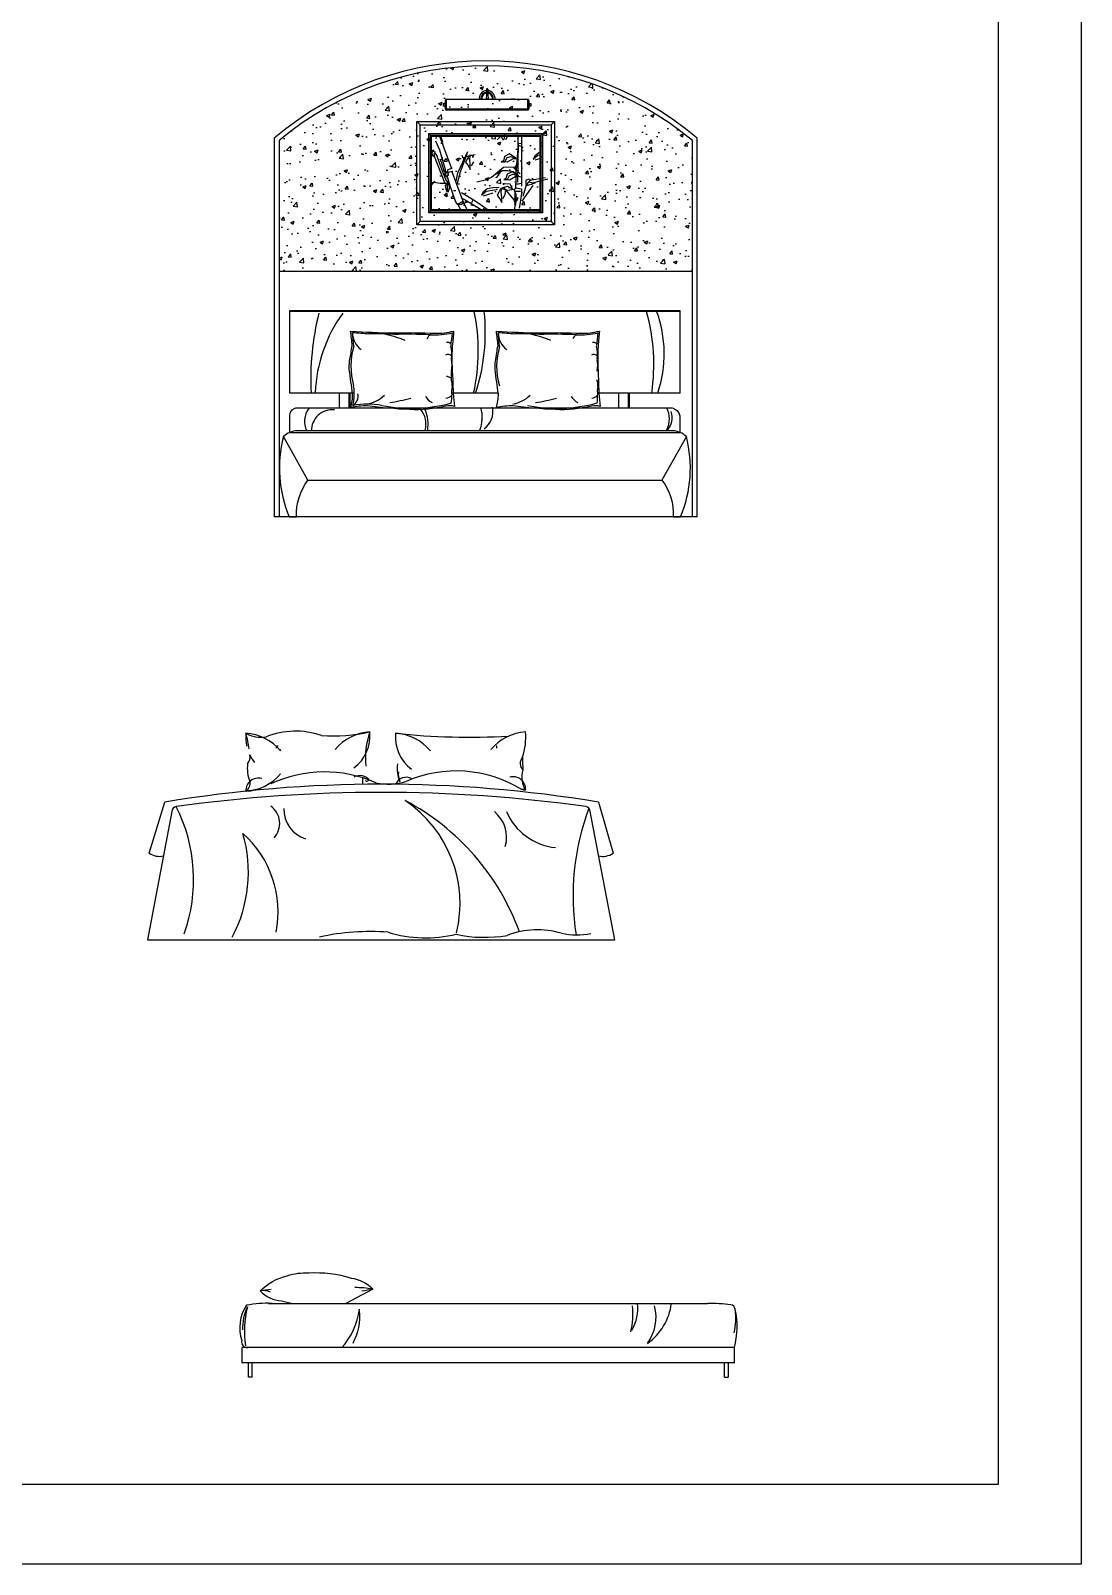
# Model space of a CAD drawing. Header units: inches. Extents: x 4.1 to 46.6, y 13.1 to 37.9.
# Drawn here: x 20.87 to 25.14, y 13.1 to 19.34 of the extents above; entities that cross this region are included whole.
import ezdxf

# ---------------------------------------------------------------- set-up
doc = ezdxf.new("R2010")
doc.units = ezdxf.units.IN
doc.header["$MEASUREMENT"] = 0
for name, color, linetype in [('02', 2, 'Continuous'), ('1', 1, 'Continuous'), ('4', 4, 'Continuous'), ('8', 8, 'Continuous'), ('kadrbm', 4, 'Continuous')]:
    doc.layers.add(name, color=color, linetype=linetype)

# ---------------------------------------------------------------- blocks, each defined once
blk = doc.blocks.new('kadrbm')
at = {"layer": 'kadrbm', "color": 4}
blk.add_lwpolyline([(0, 0), (0, 24.7972), (21, 24.7972), (21, 0), (0, 0)], close=True, dxfattribs=at)
blk.add_lwpolyline([(20.6631, 0.3257), (20.6631, 24.4603), (0.3369, 24.4603), (0.3369, 0.3257), (20.6631, 0.3257)], dxfattribs=at)

msp = doc.modelspace()

# ---------------------------------------------------------------- hatches: boundary and pattern name
at = {"layer": '8'}
h = msp.add_hatch(dxfattribs=at)
h.set_pattern_fill('AR-CONC,_O', color=256, scale=0.02)
h.set_pattern_definition([(50, (-185.33433, -111.31247), (0.143452037, -0.012550427), [0.015, -0.165]), (355, (-185.33433, -111.31247), (-0.02775027, 0.15043843), [0.012, -0.132]), (100.4514, (-185.32238, -111.31352), (0.11570188, 0.13788791), [0.01274804, -0.14022842]), (46.1842, (-185.33433, -111.27247), (0.21344821, -0.0331038), [0.0225, -0.2475]), (96.6356, (-185.31655, -111.27523), (0.18693254, 0.19482357), [0.01912206, -0.2103426]), (351.1842, (-185.33433, -111.27247), (0.18693239, 0.19482372), [0.018, -0.198]), (21, (-185.31433, -111.28247), (0.11938141, -0.08052378), [0.015, -0.165]), (326, (-185.31433, -111.28247), (0.04866307, 0.14503001), [0.012, -0.132]), (71.4514, (-185.30439, -111.28918), (0.168044526, 0.0645061), [0.01274804, -0.14022842]), (37.5, (-185.334335, -111.312473), (0.002431971, 0.066578771), [0, -0.1304, 0, -0.134, 0, -0.1325]), (7.5, (-185.334335, -111.31247), (0.052613907, 0.078882342), [0, -0.0764, 0, -0.1274, 0, -0.0505]), (327.5, (-185.378935, -111.31247), (0.106764487, -0.004510974), [0, -0.05, 0, -0.156, 0, -0.207]), (317.5, (-185.398935, -111.31247), (0.116637234, 0.020020996), [0, -0.065, 0, -0.1036, 0, -0.147])])
h.paths.add_polyline_path([(23.56, 18.3602), (23.56, 18.8911, 0.361052), (21.88, 18.8911), (21.88, 18.3602)])
h.paths.add_polyline_path([(22.723, 19.0368), (22.723, 19.0939), (22.7258, 19.087, 0.945817)], flags=16)
h.paths.add_polyline_path([(22.7199, 18.9681), (22.7213, 18.9681), (22.7213, 18.9687), (22.7199, 18.9687)], flags=24)

# ---------------------------------------------------------------- linework, layer by layer
at = {"layer": '02'}
for p, q in [((22.723, 19.0994), (22.723, 19.0756)), ((22.7286, 19.0994), (22.7286, 19.0756)), ((22.5473, 19.0406), (22.5473, 19.0322)), ((22.5545, 19.0406), (22.5473, 19.0406)), ((22.5473, 19.0322), (22.5545, 19.0322)), ((22.5554, 19.053), (22.5545, 19.0406)), ((22.5545, 19.0406), (22.5545, 19.0322)), ((22.5545, 19.0322), (22.5554, 19.0199)), ((22.5571, 19.0535), (22.5554, 19.053)), ((22.5554, 19.0199), (22.5571, 19.0194)), ((22.5571, 19.0574), (22.5571, 19.0154)), ((22.8945, 19.0574), (22.5571, 19.0574)), ((22.5613, 19.0154), (22.5613, 19.0574)), ((22.723, 19.0756), (22.7218, 19.0618)), ((22.7218, 19.0618), (22.7299, 19.0618)), ((22.723, 19.0756), (22.7286, 19.0756)), ((22.723, 19.0574), (22.723, 19.0618)), ((22.7286, 19.0756), (22.7299, 19.0618)), ((22.7286, 19.0574), (22.7286, 19.0618)), ((22.8903, 19.0574), (22.8903, 19.0154)), ((22.8945, 19.0154), (22.8945, 19.0574)), ((22.8962, 19.053), (22.8945, 19.0535)), ((22.8945, 19.0194), (22.8962, 19.0199)), ((22.8971, 19.0406), (22.8962, 19.053)), ((22.8962, 19.0199), (22.8971, 19.0322)), ((22.8971, 19.0406), (22.8971, 19.0322)), ((22.9043, 19.0406), (22.8971, 19.0406)), ((22.8971, 19.0322), (22.9043, 19.0322)), ((22.9043, 19.0322), (22.9043, 19.0406)), ((22.44, 18.9682), (22.454, 18.9542)), ((22.5571, 19.0154), (22.8945, 19.0154)), ((22.5613, 19.0196), (22.8903, 19.0196)), ((22.986, 18.9542), (23, 18.9682)), ((22.489, 18.9192), (22.5002, 18.908)), ((22.5325, 18.9082), (22.5813, 18.7768)), ((22.5377, 18.9064), (22.5447, 18.8857)), ((22.7451, 18.908), (22.7451, 18.8997)), ((22.7451, 18.8997), (22.76, 18.8976)), ((22.76, 18.9061), (22.7619, 18.908)), ((22.76, 18.8976), (22.76, 18.9061)), ((22.7791, 18.9061), (22.7664, 18.8934)), ((22.7793, 18.908), (22.7791, 18.9061)), ((22.7824, 18.908), (22.7897, 18.8934)), ((22.7897, 18.8934), (22.7961, 18.8997)), ((22.7961, 18.8997), (22.7961, 18.908)), ((22.8088, 18.9082), (22.8003, 18.8934)), ((22.8533, 18.908), (22.8491, 18.8976)), ((22.8512, 18.9082), (22.8512, 18.8552)), ((22.8661, 18.908), (22.8661, 18.7047)), ((22.951, 18.9192), (22.9398, 18.908)), ((22.5092, 18.8531), (22.5002, 18.8406)), ((22.5071, 18.8488), (22.5002, 18.8517)), ((22.5071, 18.8382), (22.5002, 18.8273)), ((22.5113, 18.8255), (22.5002, 18.8326)), ((22.5198, 18.834), (22.5071, 18.8488)), ((22.5134, 18.8467), (22.5113, 18.8298)), ((22.5155, 18.8891), (22.5325, 18.8531)), ((22.5452, 18.7619), (22.5198, 18.834)), ((22.5325, 18.8531), (22.5431, 18.8149)), ((22.6068, 18.7598), (22.6471, 18.8467)), ((22.6174, 18.7641), (22.6449, 18.8361)), ((22.6407, 18.8255), (22.6768, 18.834)), ((22.8173, 18.8361), (22.7961, 18.8255)), ((22.8427, 18.8192), (22.8173, 18.8361)), ((22.8512, 18.8552), (22.8427, 18.7619)), ((22.8491, 18.8722), (22.8639, 18.8679)), ((22.8517, 18.8812), (22.8495, 18.7209)), ((22.8512, 18.8806), (22.8661, 18.8785)), ((22.8639, 18.8679), (22.8703, 18.8594)), ((22.9361, 18.8404), (22.9191, 18.8276)), ((22.9318, 18.8319), (22.9398, 18.8331)), ((22.9398, 18.8411), (22.9361, 18.8404)), ((22.5113, 18.8298), (22.5071, 18.8255)), ((22.5537, 18.7195), (22.5113, 18.8255)), ((22.5331, 18.8165), (22.5401, 18.8004)), ((22.5401, 18.8004), (22.5493, 18.7681)), ((22.5431, 18.8149), (22.5558, 18.7747)), ((22.5558, 18.7747), (22.5558, 18.7556)), ((22.57, 18.7728), (22.5631, 18.7704)), ((22.5816, 18.7774), (22.57, 18.7728)), ((22.5839, 18.7797), (22.5816, 18.7774)), ((22.629, 18.8191), (22.6247, 18.8298)), ((22.6303, 18.8236), (22.6282, 18.8045)), ((22.6532, 18.83), (22.6383, 18.8024)), ((22.6383, 18.8024), (22.651, 18.7855)), ((22.651, 18.7855), (22.6574, 18.7727)), ((22.6666, 18.8298), (22.6539, 18.8298)), ((22.6553, 18.813), (22.6574, 18.83)), ((22.6574, 18.7939), (22.6553, 18.813)), ((22.6574, 18.7727), (22.6574, 18.7939)), ((22.6701, 18.8045), (22.6616, 18.7876)), ((22.7918, 18.781), (22.743, 18.7407)), ((22.7918, 18.8086), (22.7833, 18.8043)), ((22.7833, 18.8043), (22.7982, 18.8043)), ((22.8067, 18.8022), (22.7876, 18.8043)), ((22.7961, 18.8255), (22.7918, 18.8086)), ((22.8321, 18.7831), (22.7918, 18.781)), ((22.7982, 18.8043), (22.8067, 18.8213)), ((22.8067, 18.8213), (22.8215, 18.8255)), ((22.8321, 18.817), (22.8067, 18.8022)), ((22.8215, 18.8255), (22.8512, 18.8149)), ((22.8427, 18.817), (22.8321, 18.817)), ((22.8597, 18.7556), (22.8321, 18.7831)), ((22.9127, 18.8149), (22.9318, 18.8319)), ((22.9191, 18.8276), (22.9127, 18.8149)), ((22.9212, 18.8128), (22.9398, 18.8183)), ((22.5113, 18.7259), (22.4986, 18.7089)), ((22.5092, 18.7217), (22.5346, 18.7174)), ((22.5346, 18.7174), (22.5707, 18.7174)), ((22.558, 18.7323), (22.5452, 18.7619)), ((22.5493, 18.7681), (22.5608, 18.7589)), ((22.5539, 18.7635), (22.5539, 18.7497)), ((22.5539, 18.7497), (22.5608, 18.7428)), ((22.562, 18.7158), (22.5559, 18.7076)), ((22.5686, 18.7174), (22.558, 18.7323)), ((22.5608, 18.7589), (22.5746, 18.7635)), ((22.5608, 18.7428), (22.5654, 18.7474)), ((22.5654, 18.7474), (22.5631, 18.7451)), ((22.5631, 18.7451), (22.5746, 18.7082)), ((22.5641, 18.6831), (22.5641, 18.7158)), ((22.5641, 18.7158), (22.5722, 18.7076)), ((22.5746, 18.7635), (22.5862, 18.7658)), ((22.5746, 18.7082), (22.5977, 18.6414)), ((22.5813, 18.7683), (22.628, 18.6411)), ((22.6004, 18.7259), (22.6068, 18.7598)), ((22.6046, 18.7132), (22.6174, 18.7641)), ((22.7176, 18.7301), (22.6836, 18.7217)), ((22.743, 18.7407), (22.7176, 18.7301)), ((22.7642, 18.7407), (22.76, 18.7386)), ((22.7876, 18.7683), (22.7642, 18.7535)), ((22.7833, 18.7683), (22.7642, 18.7407)), ((22.8088, 18.7683), (22.7876, 18.7683)), ((22.7982, 18.7153), (22.7897, 18.7111)), ((22.8024, 18.7365), (22.7939, 18.7323)), ((22.7939, 18.7323), (22.8088, 18.7323)), ((22.8173, 18.7301), (22.7982, 18.7323)), ((22.8194, 18.7132), (22.7982, 18.7153)), ((22.8067, 18.7535), (22.8024, 18.7365)), ((22.8279, 18.7641), (22.8067, 18.7535)), ((22.8321, 18.7641), (22.8088, 18.7683)), ((22.8088, 18.7323), (22.8173, 18.7492)), ((22.8173, 18.7492), (22.8321, 18.7535)), ((22.8427, 18.745), (22.8173, 18.7301)), ((22.83, 18.692), (22.8194, 18.7132)), ((22.8533, 18.7471), (22.8279, 18.7641)), ((22.8448, 18.7535), (22.8321, 18.7641)), ((22.8321, 18.7535), (22.8618, 18.7429)), ((22.8427, 18.7365), (22.8406, 18.6983)), ((22.8427, 18.7619), (22.8427, 18.7365)), ((22.8533, 18.745), (22.8427, 18.745)), ((22.8427, 18.7153), (22.8533, 18.7153)), ((22.8533, 18.7153), (22.8639, 18.7174)), ((22.8724, 18.6644), (22.8852, 18.7111)), ((22.8979, 18.7344), (22.883, 18.7301)), ((22.883, 18.7301), (22.883, 18.7068)), ((22.8852, 18.7111), (22.9042, 18.7323)), ((22.8873, 18.7089), (22.9064, 18.7132)), ((22.9, 18.7301), (22.9636, 18.7407)), ((22.9, 18.7217), (22.9212, 18.7174)), ((22.9064, 18.7132), (22.917, 18.7174)), ((22.9721, 18.7344), (22.9148, 18.7195)), ((22.5559, 18.7076), (22.56, 18.6872)), ((22.56, 18.6872), (22.5641, 18.6831)), ((22.5722, 18.6953), (22.5661, 18.679)), ((22.5722, 18.7076), (22.5722, 18.6953)), ((22.5898, 18.6877), (22.5983, 18.6877)), ((22.6193, 18.6586), (22.6459, 18.6442)), ((22.6213, 18.679), (22.6725, 18.6483)), ((22.6346, 18.6463), (22.6449, 18.6402)), ((22.6684, 18.6483), (22.6622, 18.6381)), ((22.6725, 18.6483), (22.7072, 18.6258)), ((22.7027, 18.6687), (22.7218, 18.6856)), ((22.7091, 18.6814), (22.7027, 18.6687)), ((22.7261, 18.6941), (22.7091, 18.6814)), ((22.7112, 18.6665), (22.7504, 18.6782)), ((22.7218, 18.6856), (22.7642, 18.692)), ((22.7494, 18.6983), (22.7261, 18.6941)), ((22.7748, 18.7005), (22.7494, 18.6983)), ((22.7812, 18.6962), (22.7664, 18.6687)), ((22.7664, 18.6687), (22.7791, 18.6517)), ((22.7791, 18.6517), (22.7854, 18.639)), ((22.7833, 18.6793), (22.7854, 18.6962)), ((22.7854, 18.6602), (22.7833, 18.6793)), ((22.7854, 18.6983), (22.8088, 18.7047)), ((22.7854, 18.6962), (22.8003, 18.6899)), ((22.7854, 18.639), (22.7854, 18.6602)), ((22.7982, 18.6708), (22.7897, 18.6538)), ((22.7939, 18.6983), (22.8342, 18.6496)), ((22.8088, 18.6877), (22.7939, 18.6962)), ((22.8003, 18.6899), (22.7982, 18.6708)), ((22.8088, 18.7047), (22.8279, 18.6941)), ((22.8364, 18.692), (22.8088, 18.6877)), ((22.8342, 18.6496), (22.8406, 18.6284)), ((22.8448, 18.6983), (22.8364, 18.6899)), ((22.8364, 18.6899), (22.8427, 18.6708)), ((22.8385, 18.6858), (22.8385, 18.6375)), ((22.8406, 18.6983), (22.8661, 18.6941)), ((22.8406, 18.6856), (22.8618, 18.6856)), ((22.8427, 18.6708), (22.8427, 18.6411)), ((22.8661, 18.6771), (22.8597, 18.639)), ((22.8661, 18.6941), (22.8661, 18.6771)), ((22.911, 18.7078), (22.8671, 18.6441)), ((22.489, 18.5972), (22.5002, 18.6084)), ((22.5977, 18.6414), (22.6046, 18.6322)), ((22.6046, 18.6322), (22.6138, 18.6368)), ((22.6184, 18.6299), (22.6046, 18.6322)), ((22.6068, 18.6326), (22.6171, 18.6084)), ((22.6138, 18.6368), (22.6277, 18.6437)), ((22.63, 18.6368), (22.6184, 18.6299)), ((22.6277, 18.6437), (22.63, 18.6368)), ((22.6301, 18.6369), (22.6443, 18.6084)), ((22.6326, 18.6361), (22.6305, 18.6258)), ((22.6449, 18.6402), (22.6326, 18.6361)), ((22.6459, 18.6442), (22.7052, 18.6075)), ((22.6622, 18.6381), (22.6561, 18.6361)), ((22.6725, 18.6258), (22.6602, 18.6279)), ((22.7072, 18.6258), (22.7296, 18.6084)), ((22.8427, 18.6411), (22.8358, 18.6084)), ((22.8597, 18.639), (22.8555, 18.6157)), ((22.951, 18.5972), (22.9398, 18.6084)), ((22.44, 18.5482), (22.454, 18.5622)), ((22.986, 18.5622), (23, 18.5482)), ((21.88, 18.3602), (23.56, 18.3602)), ((23.5096, 18.1952), (21.9241, 18.1952)), ((22.1859, 17.8642), (21.9241, 17.8642)), ((22.1241, 17.8642), (22.1241, 17.8042)), ((22.1641, 17.8642), (22.1641, 17.8042)), ((22.1671, 17.8642), (22.1671, 17.8042)), ((22.7712, 17.8642), (22.5813, 17.8642)), ((23.5096, 17.8642), (23.1738, 17.8642)), ((23.2596, 17.8642), (23.2596, 17.8042)), ((23.2996, 17.8642), (23.2996, 17.8042)), ((23.3026, 17.8642), (23.3026, 17.8042)), ((21.9241, 17.7042), (23.5096, 17.7042)), ((21.8697, 16.4286), (21.8719, 16.4286)), ((21.8697, 16.4197), (21.8697, 16.4286)), ((21.8719, 16.4286), (21.8764, 16.4309)), ((21.8831, 16.4153), (21.8853, 16.4108)), ((22.7649, 16.4286), (22.7627, 16.4286)), ((22.7649, 16.4197), (22.7649, 16.4286)), ((22.261, 14.2204), (22.1511, 14.1627)), ((21.8372, 14.1627), (23.6221, 14.1627)), ((21.7308, 13.9197), (21.7308, 13.9827)), ((23.7308, 13.9197), (23.7308, 13.9827)), ((21.7558, 13.8627), (21.7558, 13.9197)), ((21.7708, 13.8627), (21.7708, 13.9197)), ((21.7958, 13.9197), (21.7958, 13.9227)), ((23.6658, 13.9197), (23.6658, 13.9227)), ((23.6908, 13.8627), (23.6908, 13.9197)), ((23.7058, 13.9197), (23.7058, 13.8627)), ((21.7708, 13.8627), (21.7558, 13.8627)), ((23.6908, 13.8627), (23.7058, 13.8627))]:
    msp.add_line(p, q, dxfattribs=at)
for points in [[(23.58, 17.3602), (23.58, 18.9004, 0.365044), (21.86, 18.9004), (21.86, 17.3602)], [(23.56, 17.3602), (23.56, 18.8911, 0.361052), (21.88, 18.8911), (21.88, 17.3602)], [(22.1711, 18.1162, 0.01451), (22.3472, 18.1086, -0.021578), (22.5147, 18.1069, 0.061403), (22.5895, 18.1161, -0.016568), (22.5842, 18.0565, 0.035078), (22.5864, 17.9185, 0.034185), (22.5932, 17.8095, 0.116901), (22.5577, 17.8111, -0.074514), (22.4108, 17.7971, -0.026753), (22.2384, 17.8122, 0.050157), (22.1712, 17.8055, 0.072647), (22.1792, 17.8605, -0.000695), (22.1655, 17.9593, -0.069248), (22.1733, 18.0273, -0.052605), (22.1777, 18.0565, 0.006086), (22.1711, 18.1162, 1.877111)], [(22.7636, 18.1162, 0.01451), (22.9397, 18.1086, -0.021578), (23.1072, 18.1069, 0.061403), (23.182, 18.1161, -0.016568), (23.1767, 18.0565, 0.035078), (23.1789, 17.9185, 0.034185), (23.1857, 17.8095, 0.116901), (23.1502, 17.8111, -0.074514), (23.0033, 17.7971, -0.026753), (22.8309, 17.8122, 0.050157), (22.7637, 17.8055, 0.072647), (22.7717, 17.8605, -0.000695), (22.758, 17.9593, -0.069248), (22.7658, 18.0273, -0.052605), (22.7702, 18.0565, 0.006086), (22.7636, 18.1162, 1.877111)], [(21.8034, 14.213, -0.141102), (21.9131, 14.2753, -0.087447), (22.0006, 14.2869, -0.089533), (22.1731, 14.2657, -0.175416), (22.261, 14.2204)], [(21.8505, 14.1627, 0.058998), (21.7483, 14.1548, 0.236913), (21.7288, 14.0111, 0.518285), (21.7528, 13.9827, -2.174057)], [(21.8034, 14.213, 0.189133), (21.8903, 14.1729, 0.02541), (21.9348, 14.1627, 0.02541)]]:
    msp.add_lwpolyline(points, format="xyb", dxfattribs=at)
for points in [[(22.44, 18.9682), (23, 18.9682), (23, 18.5482), (22.44, 18.5482)], [(22.454, 18.9542), (22.986, 18.9542), (22.986, 18.5622), (22.454, 18.5622)], [(22.489, 18.9192), (22.951, 18.9192), (22.951, 18.5972), (22.489, 18.5972)], [(22.496, 18.9122), (22.944, 18.9122), (22.944, 18.6042), (22.496, 18.6042)], [(22.5002, 18.908), (22.9398, 18.908), (22.9398, 18.6084), (22.5002, 18.6084)]]:
    msp.add_lwpolyline(points, close=True, dxfattribs=at)
msp.add_lwpolyline([(21.9241, 17.8642), (21.9241, 18.2002), (23.5096, 18.2002), (23.5096, 17.8642)], dxfattribs=at)
for centre, radius, start, end in [((22.7258, 19.0618), 0.0322, 94.98904, 190.32556), ((22.7258, 19.0618), 0.0252, 96.38019, 193.24036), ((22.7258, 19.0618), 0.0217, 97.41478, 195.4254), ((22.7258, 19.0994), 0.0028, 0, 180), ((22.7258, 19.0618), 0.0322, 349.67444, 85.01096), ((22.7258, 19.0618), 0.0252, 346.75964, 83.61981), ((22.7258, 19.0618), 0.0217, 344.5746, 82.58522), ((23.1243, 17.9201), 1.1154, 166.02086, 182.87496), ((22.6163, 17.8416), 0.5899, 143.86222, 177.6287), ((21.9202, 18.0347), 0.7699, 347.20162, 12.03672), ((21.9306, 18.1101), 0.7879, 341.80867, 6.2011), ((22.6095, 17.9803), 0.7939, 351.58525, 15.70543), ((22.9447, 18.0242), 0.5009, 341.3712, 20.19205), ((19.5315, 17.8155), 2.6633, 5.1565, 6.33013), ((21.8992, 13.841), 4.2772, 85.35489, 86.25468), ((22.2622, 18.1089), 0.0836, 179.81473, 234.58749), ((22.2819, 17.4401), 0.6651, 84.42137, 93.12678), ((22.1406, 17.4183), 0.7063, 69.0726, 76.16964), ((22.4081, 16.3484), 1.7547, 87.13975, 92.01181), ((22.3472, 18.1086), 0.001, 348.75599, 0), ((22.5226, 18.0665), 0.0448, 124.33836, 156.91663), ((22.5099, 18.4232), 0.3225, 267.47528, 283.14742), ((22.496, 18.1076), 0.001, 354.26684, 0), ((25.0402, 17.819), 2.474, 173.2655, 174.47552), ((22.4917, 13.841), 4.2772, 85.35489, 86.25468), ((22.8547, 18.1089), 0.0836, 179.81473, 234.58749), ((20.124, 17.8155), 2.6633, 5.1565, 6.33013), ((22.8744, 17.4401), 0.6651, 84.42137, 93.12678), ((22.7331, 17.4183), 0.7063, 69.0726, 76.16964), ((23.0006, 16.3484), 1.7547, 87.13975, 92.01181), ((22.9397, 18.1086), 0.001, 348.75599, 0), ((23.1151, 18.0665), 0.0448, 124.33836, 156.91663), ((23.1024, 18.4232), 0.3225, 267.47528, 283.14742), ((23.0885, 18.1076), 0.001, 354.26684, 0), ((25.6327, 17.819), 2.474, 173.2655, 174.47552), ((22.4571, 17.9727), 0.2851, 163.25603, 196.06189), ((22.5659, 18.0501), 0.0195, 49.73333, 103.82104), ((22.448, 18.0211), 0.1342, 352.28788, 14.56214), ((23.0496, 17.9727), 0.2851, 163.25603, 196.06189), ((23.1584, 18.0501), 0.0195, 49.73333, 103.82104), ((23.0405, 18.0211), 0.1342, 352.28788, 14.56214), ((22.567, 18.0005), 0.0205, 43.17532, 118.95867), ((22.4481, 17.9773), 0.135, 349.8451, 10.1549), ((23.1595, 18.0005), 0.0205, 43.17532, 118.95867), ((23.0406, 17.9773), 0.135, 349.8451, 10.1549), ((22.5542, 17.8875), 0.0447, 55.92428, 82.32928), ((22.7026, 17.9317), 0.1236, 169.8451, 186.4398), ((22.5397, 17.8993), 0.0442, 349.94341, 24.72813), ((23.1322, 17.8993), 0.0442, 349.94341, 24.72813), ((21.987, 17.8605), 0.199, 346.50737, 9.38722), ((22.1583, 17.8515), 0.0435, 300.66165, 11.94608), ((22.2102, 17.9596), 0.1435, 281.31796, 313.11238), ((22.2224, 18.5233), 0.7063, 278.74418, 285.84122), ((22.5326, 17.8847), 0.0669, 210.5601, 242.91367), ((22.5547, 17.8795), 0.0366, 275.77709, 318.3076), ((22.4457, 17.8464), 0.1366, 350.12674, 3.99498), ((22.7048, 17.8695), 0.1236, 169.8451, 186.4398), ((22.8027, 17.9596), 0.1435, 281.31796, 313.11238), ((22.8149, 18.5233), 0.7063, 278.74418, 285.84122), ((23.1251, 17.8847), 0.0669, 210.5601, 242.91367), ((23.1472, 17.8795), 0.0366, 275.77709, 318.3076), ((23.0382, 17.8464), 0.1366, 350.12674, 3.99498), ((23.2973, 17.8695), 0.1236, 169.8451, 186.4398), ((22.0702, 17.7494), 0.0868, 143.05681, 206.94967), ((22.0962, 17.7116), 0.0849, 83.84722, 181.06317), ((22.2384, 17.475), 0.344, 80.18614, 99.68921), ((22.4181, 18.4087), 0.6069, 258.50845, 285.51204), ((22.3814, 17.738), 0.0959, 344.61094, 39.53334), ((22.324, 17.7348), 0.1619, 352.09875, 22.23573), ((22.5682, 17.7654), 0.1381, 337.49482, 16.24957), ((22.6626, 17.7885), 0.0871, 306.00864, 11.95972), ((23.0106, 18.4087), 0.6069, 258.50845, 285.51204), ((23.3676, 17.7596), 0.0993, 333.37043, 26.62957), ((23.3955, 17.7651), 0.0823, 320.34903, 16.5965), ((21.9063, 16.4643), 0.1619, 174.11002, 192.94892), ((21.8081, 16.595), 0.1302, 241.09082, 278.40418), ((21.3318, 16.3593), 0.4309, 7.6727, 16.39543), ((21.7309, 16.2773), 0.2041, 40.4189, 85.9871), ((21.9472, 16.1661), 0.3232, 71.0183, 111.79741), ((22.0974, 17.1837), 0.7134, 266.37157, 282.25617), ((22.2632, 16.2829), 0.2041, 94.0129, 139.5811), ((22.0878, 16.4699), 0.1619, 306.5711, 5.88998), ((22.5466, 16.3829), 0.3152, 160.81331, 186.50531), ((22.5151, 16.4643), 0.1619, 174.11002, 233.4289), ((22.3398, 16.2773), 0.2041, 40.4189, 85.9871), ((22.6563, 19.2816), 2.8169, 263.83979, 273.18663), ((22.8966, 16.2829), 0.2041, 94.0129, 139.5811), ((22.6261, 16.4655), 0.257, 341.30581, 4.69516), ((21.8911, 16.3385), 0.1401, 172.46324, 202.98304), ((21.7244, 16.3831), 0.0382, 316.73156, 14.64939), ((21.9063, 16.4643), 0.1619, 206.26285, 219.05958), ((22.5, 16.3385), 0.1401, 172.46324, 202.98304), ((22.8972, 16.3581), 0.0372, 137.82866, 225.5264), ((24.8373, 16.4212), 1.9682, 181.11236, 182.60946), ((21.7961, 16.2475), 0.051, 74.39493, 182.98057), ((21.7309, 16.4484), 0.2041, 274.0129, 319.5811), ((21.7222, 16.278), 0.0404, 304.66323, 8.23699), ((22.065, 15.8067), 0.5168, 66.18032, 115.05784), ((22.2089, 16.2605), 0.0483, 35.40685, 120.61617), ((22.2369, 16.2912), 0.00539, 200.54132, 352.31285), ((22.3256, 16.5006), 0.2271, 256.79597, 288.19182), ((22.3972, 16.2538), 0.0479, 63.36999, 155.47891), ((22.4439, 16.3142), 0.079, 173.38105, 202.63855), ((22.6002, 15.818), 0.5094, 58.42121, 113.57761), ((22.8314, 16.253), 0.051, 357.01943, 105.60507), ((22.9593, 16.3023), 0.0929, 161.63879, 214.04678), ((21.9457, 15.0171), 1.244, 96.48135, 99.27486), ((22.6629, 14.7776), 1.489, 81.52374, 82.14148), ((22.8966, 16.454), 0.2041, 261.65834, 265.9871), ((20.8713, 15.8858), 0.6614, 340.51619, 26.63077), ((21.7981, 16.1143), 0.0849, 316.44862, 55.38202), ((22.025, 16.1714), 0.1255, 178.20502, 252.95522), ((22.1144, 15.7897), 0.5012, 346.10397, 56.32887), ((21.9364, 15.3405), 0.9789, 19.89689, 62.24538), ((22.671, 16.0579), 0.1341, 343.7598, 50.99937), ((23.0294, 16.2604), 0.2458, 203.58388, 263.99397), ((24.0806, 15.8205), 1.0057, 159.3163, 189.12629), ((21.1878, 15.9164), 0.5676, 332.18394, 16.05483), ((21.4478, 15.7535), 0.4287, 348.9659, 48.26406), ((22.251, 14.7024), 0.972, 85.74793, 102.26556), ((22.4758, 16.1766), 0.5275, 253.1676, 283.66014), ((22.7163, 16.1707), 0.5198, 257.11302, 280.07544), ((22.9298, 15.3368), 0.3447, 73.52461, 110.82867), ((23.0893, 15.9632), 0.3022, 258.21349, 281.15605), ((22.0421, 12.7034), 1.5284, 97.31225, 98.98778), ((22.1896, 13.8216), 0.4052, 79.85083, 90.25585), ((22.0223, 15.7301), 1.5284, 277.31225, 278.98778), ((21.8176, 14.1539), 0.0608, 62.45895, 103.52304), ((23.1771, 14.1397), 0.1613, 327.85861, 8.22412), ((23.2418, 14.1917), 0.235, 305.17818, 352.91625), ((23.6233, 13.4111), 0.7516, 82.88844, 90.09612), ((23.7139, 14.1371), 0.02, 5.59228, 82.88844), ((21.9341, 14.0608), 0.2026, 154.39141, 181.62305), ((22.1221, 14.0513), 0.3829, 165.47538, 189.21002), ((21.92, 14.1755), 0.2892, 317.8685, 352.83334), ((21.9978, 14.1063), 0.2109, 330.12088, 7.23334), ((22.983, 14.1205), 0.3354, 347.40183, 5.39958), ((23.2303, 14.1073), 0.1821, 323.75691, 14.22963), ((23.4994, 14.1017), 0.2373, 345.71459, 9.06268), ((23.4177, 14.0669), 0.3242, 344.95318, 12.85835)]:
    msp.add_arc(centre, radius, start, end, dxfattribs=at)
at = {"layer": '1'}
msp.add_line((23.58, 17.3602), (21.86, 17.3602), dxfattribs=at)
at = {"layer": '4'}
for p, q in [((21.3521, 15.9931), (21.4156, 16.2008)), ((23.1781, 16.2008), (23.238, 15.9931))]:
    msp.add_line(p, q, dxfattribs=at)
for points in [[(21.9241, 17.7042), (21.9241, 17.7742, -0.414214), (21.9541, 17.8042), (23.4696, 17.8042, -0.414214), (23.5096, 17.7642), (23.5096, 17.7042)], [(23.5356, 17.6868), (23.4365, 17.5102, -0.173046), (23.4825, 17.3611), (23.5125, 17.3611, 0.162926), (23.5356, 17.6868, 0.198912), (23.479, 17.7102), (21.9547, 17.7102, 0.198912), (21.8981, 17.6868, 0.162926), (21.9212, 17.3611), (21.9512, 17.3611, -0.173046), (21.9972, 17.5102), (21.8981, 17.6868)], [(23.1794, 15.982, 0.21283), (23.2375, 15.9931, 0.21283)]]:
    msp.add_lwpolyline(points, format="xyb", dxfattribs=at)
for points in [[(21.9972, 17.5102), (23.4365, 17.5102)], [(22.2198, 16.2998), (22.2198, 16.273)], [(23.7308, 13.9827), (21.7308, 13.9827)], [(21.7308, 13.9227), (23.7308, 13.9227)]]:
    msp.add_lwpolyline(points, dxfattribs=at)
msp.add_lwpolyline([(23.2448, 15.6402), (23.1448, 16.1624, 0.380893), (23.1271, 16.1823, 0.069623), (21.4625, 16.1823, 0.380893), (21.4448, 16.1624), (21.3448, 15.6402)], format="xyb", close=True, dxfattribs=at)
for centre, radius, start, end in [((22.2968, 10.9022), 5.3713, 80.55706, 99.44294), ((21.3937, 16.0528), 0.0727, 235.12893, 283.18896)]:
    msp.add_arc(centre, radius, start, end, dxfattribs=at)

# ---------------------------------------------------------------- block references
at = {"layer": 'kadrbm'}
msp.add_blockref('kadrbm', (4.141, 13.1016), dxfattribs=at)

doc.saveas('drawing.dxf')
